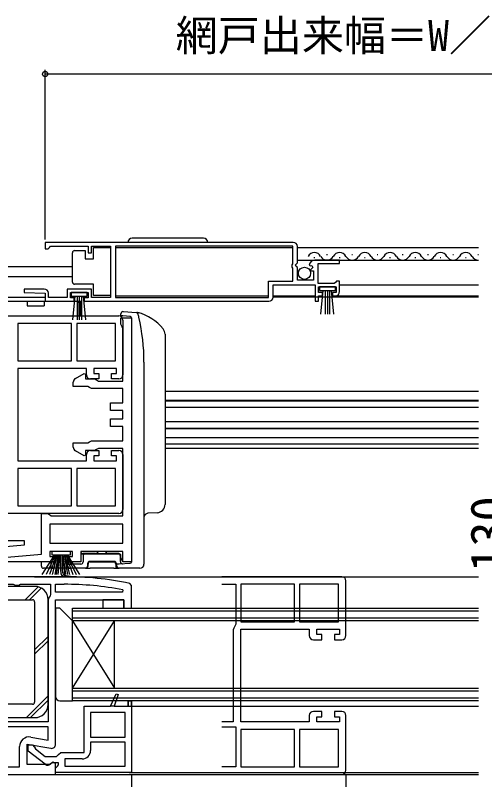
# Model space of a CAD drawing. Units: millimetres, scale not verified. Extents: x -525 to 525, y -783 to 779.
# Drawn here: x 11.4 to 123, y -575.8 to -394.1 of the extents above; entities that cross this region are included whole.
import ezdxf
from ezdxf.enums import TextEntityAlignment as Align

# ---------------------------------------------------------------- set-up
doc = ezdxf.new("R2010")
doc.units = ezdxf.units.MM
doc.header["$LTSCALE"] = 4
for name, color, linetype in [('0-2_YKK_11', 7, 'Continuous'), ('0-3_YKK_11E', 7, 'Continuous'), ('0-4_YKK_12', 2, 'Continuous'), ('0-5_YKK_13', 4, 'Continuous'), ('0-7_YKK_D', 6, 'Continuous')]:
    doc.layers.add(name, color=color, linetype=linetype)
doc.styles.add('ＭＳ ゴシック', font='')
doc.styles.get('ＭＳ ゴシック').set_extended_font_data('MS Gothic')

msp = doc.modelspace()

# ---------------------------------------------------------------- linework, layer by layer
at = {"layer": '0-2_YKK_11'}
for p, q in [((-23, -465.5), (36, -465.5)), ((37, -466.5), (37, -479.5)), ((37, -498.5), (37, -511.5)), ((23, -527.5), (-36, -527.5)), ((36.95, -530.605), (36.894, -531.2)), ((19.2, -533.5), (19.2, -562))]:
    msp.add_line(p, q, dxfattribs=at)
for points in [[(77.5, -448.05), (18.5, -448.05), (18.5, -449.55), (19.2, -449.55), (19.5, -449.25), (19.8, -448.95), (28.7, -448.95), (28.7, -450.55), (29.5, -450.55), (29.5, -448.95), (34, -448.95), (34, -461.15), (29.5, -461.15), (29.5, -459.15), (23.7, -459.15), (23.7, -461.15), (19.3, -461.15), (19.3, -460.15)], [(81.301, -453.432), (81.552, -453.643), (81.871, -453.558), (82.141, -454.026), (81.576, -454.591), (81.683, -454.85), (82.3, -454.85), (82.3, -457.05), (78.5, -457.05), (78.5, -454.05), (78.2, -453.75), (78.047, -453.421), (78.5, -452.881), (78.5, -449.05)], [(88.5, -459.75), (88.5, -457.25), (87.8, -457.25), (87.5, -457.55), (87.2, -457.85), (83.4, -457.85), (83.4, -453.05), (88.5, -453.05), (88.5, -452.25), (82.596, -452.25)], [(18.3, -459.15), (13.509, -459.15), (13.492, -459.933), (18.5, -460.15), (18.5, -462.05), (25.4, -462.05), (25.4, -461.25), (24.5, -461.25), (24.5, -459.95), (28.7, -459.95), (28.7, -461.25), (27.8, -461.25), (27.8, -462.05), (71.7, -462.05)], [(72.7, -461.05), (72.7, -458.15), (82.7, -458.15), (82.7, -462.05), (83.5, -462.05), (83.5, -460.75), (84.4, -460.75), (84.4, -459.95), (83.5, -459.95), (83.5, -458.65), (87.7, -458.65), (87.7, -459.95), (86.8, -459.95), (86.8, -460.75), (87.5, -460.75)], [(39, -466), (39, -524), (37, -524), (37, -521.5), (27, -521.5), (27, -524), (23.8, -524), (23.8, -522.7), (25, -522.7), (25, -521.5), (19.6, -521.5), (19.6, -522.7), (20.8, -522.7), (20.8, -524), (7.622, -524)], [(25.7, -480.416), (27.8, -479.204), (28.1, -479.377), (28.1, -480.5), (30.3, -480.5), (30.733, -480.75), (31.166, -481), (37, -481), (37, -468.366), (36.75, -467.933), (36.5, -467.5), (36.5, -466), (39, -466)], [(28.3, -479.5), (28.3, -478), (12, -478), (12, -500), (28.3, -500), (28.3, -498.5)], [(36, -480.5), (34.3, -480.5), (34.3, -479.2), (35.5, -479.2), (35.5, -478), (30.1, -478), (30.1, -479.2), (31.3, -479.2), (31.3, -480.5), (29.3, -480.5)], [(25.2, -496.718), (25.2, -495.7), (28.634, -495.7), (29.067, -495.45), (29.5, -495.2), (37, -495.2), (37, -491.8), (34, -491.8), (34, -490), (37, -490), (37, -488), (34, -488), (34, -486.2), (37, -486.2), (37, -482.8), (29.5, -482.8), (29.067, -482.55), (28.634, -482.3), (25.2, -482.3), (25.2, -481.282)], [(7.58, -523.044), (17.6, -522.167), (17.6, -512.5), (19.1, -512.5), (19.533, -512.75), (19.966, -513), (37, -513), (37, -497), (31.166, -497), (30.733, -497.25), (30.3, -497.5), (28.1, -497.5), (28.1, -498.623), (27.8, -498.796), (25.7, -497.584)], [(29.3, -497.5), (31.3, -497.5), (31.3, -498.8), (30.1, -498.8), (30.1, -500), (35.5, -500), (35.5, -498.8), (34.3, -498.8), (34.3, -497.5), (36, -497.5)], [(36, -512.5), (-21, -512.5), (-21, -509.877), (-20.424, -509.558), (-19.556, -510.1), (-14.2, -510.1), (-14.2, -505.293), (-19.826, -506.285)], [(3.6, -520.833), (13.62, -519.956), (13.578, -519), (1.6, -519)], [(-10.693, -539.077), (-10.8, -538.768), (-10.8, -529.3), (-3.666, -529.3), (-3.233, -529.55), (-2.367, -529.55), (-1.934, -529.3), (10.934, -529.3), (11.367, -529.55), (12.233, -529.55), (12.666, -529.3), (19.8, -529.3), (19.8, -531.768), (19.693, -532.077)], [(21, -567.3), (21, -533), (37.2, -533), (37.2, -535), (39, -535), (39, -529.587), (38.601, -529.097)], [(36.894, -531.2), (21, -531.2), (21, -529.3), (23, -529.3)], [(19.2, -562), (-10.2, -562), (-10.2, -540.5)], [(18.48, -572.088), (14.5, -568.978), (14.5, -567.5), (15.5, -567.5), (16, -568.001), (16.192, -568.397), (18.5, -570.2), (21.205, -570.2), (21.703, -569.75), (22.2, -569.3), (27.8, -569.3), (27.8, -558.3), (34, -558.3), (35.384, -555.333), (35.845, -555.52), (34.883, -558.3), (38.2, -558.3), (38.2, -557), (39, -557), (39, -574)], [(19.2, -563.2), (-10.8, -563.2), (-10.8, -572.7), (12.4, -572.7), (12.4, -567.889)], [(15.1, -565.624), (19.2, -566.347), (19.2, -563.2)], [(-36, -574.5), (21, -574.5), (21, -571.877), (20.424, -571.558), (19.557, -572.1), (14.2, -572.1), (14.2, -567.293), (19.827, -568.285)], [(23.2, -572.5), (37.5, -572.5), (37.5, -566.8), (29.3, -566.8), (29.3, -568.8)], [(39, -574), (21, -574), (21, -573), (21.438, -572.504), (21.7, -572.206), (21.7, -571.7), (20.296, -571.7), (19.896, -571.9)], [(27.3, -570.8), (23.2, -570.8), (23.2, -572.5)]]:
    msp.add_lwpolyline(points, dxfattribs=at)
for points in [[(77.4, -448.95), (35.2, -448.95), (35.2, -461.15), (71.6, -461.15), (71.6, -457.25), (77.4, -457.25), (77.4, -454.15), (77.2, -453.95), (77.2, -453.35), (77.4, -453.15)], [(24.8, -467.3), (12, -467.3), (12, -476.2), (24.8, -476.2)], [(35.2, -467.3), (26, -467.3), (26, -476.2), (35.2, -476.2)], [(24.8, -501.8), (12, -501.8), (12, -510.7), (24.8, -510.7)], [(26, -510.7), (35.2, -510.7), (35.2, -501.8), (26, -501.8)], [(37, -515), (19.6, -515), (19.6, -519.5), (37, -519.5)], [(34, -558.3), (35.384, -555.333), (35.845, -555.52), (34.883, -558.3)], [(38.2, -557), (38.2, -558.3), (39, -558.3), (39, -557)], [(37.5, -559.8), (29.3, -559.8), (29.3, -565.6), (37.5, -565.6)]]:
    msp.add_lwpolyline(points, close=True, dxfattribs=at)
for centre, radius, start, end in [((77.5, -449.05), 1, 0.00001, 89.99999), ((82.596, -453.55), 1.3, 89.99998, 174.7841), ((18.3, -460.15), 1, 0.00001, 89.99999), ((71.7, -461.05), 1, 270.00001, 359.99999), ((87.5, -459.75), 1, 270.00001, 359.99999), ((36, -466.5), 1, 0.00001, 89.99999), ((29.3, -479.5), 1, 180.00001, 269.99999), ((36, -479.5), 1, 270.00001, 359.99999), ((26.2, -481.282), 1, 120, 180.00003), ((26.2, -496.718), 1, 179.99997, 240), ((29.3, -498.5), 1, 90.00001, 179.99999), ((36, -498.5), 1, 0.00001, 89.99999), ((36, -511.5), 1, 270.00001, 359.99999), ((23, -604.5), 77, 78.31011, 90), ((23, -604.5), 75.2, 79.30948, 90.00001), ((21.5, -533.5), 2.3, 141.7868, 180), ((14.7, -567.889), 2.3, 80.00001, 179.99999), ((20, -567.3), 1, 260.00002, 0), ((27.3, -568.8), 2, 270.00001, 359.99999), ((19.096, -571.3), 1, 232.00002, 323.13011)]:
    msp.add_arc(centre, radius, start, end, dxfattribs=at)
at = {"layer": '0-3_YKK_11E'}
for p, q in [((89, -527.503), (60.5, -527.503)), ((90, -541.503), (90, -528.503)), ((90, -573.503), (90, -560.503)), ((60.5, -574.503), (89, -574.503))]:
    msp.add_line(p, q, dxfattribs=at)
for points in [[(60.5, -529.303), (63.8, -529.303), (63.8, -538.771), (63.693, -539.081)], [(63.2, -540.503), (63.2, -562.003), (60.5, -562.003)], [(81.3, -560.503), (81.3, -562.003), (65, -562.003), (65, -540.003), (81.3, -540.003), (81.3, -541.503)], [(82.3, -542.503), (84.3, -542.503), (84.3, -541.203), (83.1, -541.203), (83.1, -540.003), (88.5, -540.003), (88.5, -541.203), (87.3, -541.203), (87.3, -542.503), (89, -542.503)], [(89, -559.503), (87.3, -559.503), (87.3, -560.803), (88.5, -560.803), (88.5, -562.003), (83.1, -562.003), (83.1, -560.803), (84.3, -560.803), (84.3, -559.503), (82.3, -559.503)], [(60.5, -563.203), (63.8, -563.203), (63.8, -572.703), (60.5, -572.703)]]:
    msp.add_lwpolyline(points, dxfattribs=at)
for points in [[(77.8, -529.303), (65, -529.303), (65, -538.203), (77.8, -538.203)], [(88.2, -529.303), (79, -529.303), (79, -538.203), (88.2, -538.203)], [(65, -572.703), (77.8, -572.703), (77.8, -563.803), (65, -563.803)], [(79, -572.703), (88.2, -572.703), (88.2, -563.803), (79, -563.803)]]:
    msp.add_lwpolyline(points, close=True, dxfattribs=at)
for centre, radius, start, end in [((89, -528.503), 1, 360, 90), ((65.5, -540.503), 2.3, 141.78679, 180), ((82.3, -541.503), 1, 180, 270), ((89, -541.503), 1, 270, 360), ((82.3, -560.503), 1, 90, 180), ((89, -560.503), 1, 0, 90), ((89, -573.503), 1, 270, 0)]:
    msp.add_arc(centre, radius, start, end, dxfattribs=at)
at = {"layer": '0-4_YKK_12'}
for p, q in [((35.2, -449.25), (77.4, -449.25)), ((78.5, -449.25), (121.5, -449.25)), ((78.5, -452.25), (121.5, -452.25)), ((82.6, -451.75), (82.4, -451.75)), ((85.6, -450.99), (85.4, -450.99)), ((88.6, -451.75), (88.4, -451.75)), ((91.6, -450.99), (91.4, -450.99)), ((94.6, -451.75), (94.4, -451.75)), ((97.6, -450.99), (97.4, -450.99)), ((100.6, -451.75), (100.4, -451.75)), ((103.6, -450.99), (103.4, -450.99)), ((106.6, -451.75), (106.4, -451.75)), ((109.6, -450.99), (109.4, -450.99)), ((112.6, -451.75), (112.4, -451.75)), ((115.6, -450.99), (115.4, -450.99)), ((118.6, -451.75), (118.4, -451.75)), ((121.5, -450.99), (121.4, -450.99)), ((-117, -453.8), (25, -453.8)), ((-117, -456.2), (25, -456.2)), ((88.5, -458.15), (121.5, -458.15)), ((-117, -461.1), (18.5, -461.1)), ((35.2, -460.75), (71.6, -460.75)), ((72.7, -460.75), (82.7, -460.75)), ((87.5, -460.75), (121.5, -460.75)), ((121.5, -483.5), (47, -483.5)), ((121.5, -485.6), (47, -485.6)), ((121.5, -485.75), (47, -485.75)), ((121.5, -487.3), (47, -487.3)), ((121.5, -490.7), (47, -490.7)), ((121.5, -492.25), (47, -492.25)), ((121.5, -492.4), (47, -492.4)), ((121.5, -494.5), (47, -494.5)), ((121.5, -496), (47, -496)), ((121.5, -497), (47, -497)), ((16, -527.5), (121.5, -527.5)), ((25, -557), (25, -535)), ((25, -535), (121.5, -535)), ((121.5, -535.7), (25, -535.7)), ((25, -537.3), (121.5, -537.3)), ((121.5, -538), (25, -538)), ((25, -554), (35, -538)), ((25, -554), (121.5, -554)), ((121.5, -554.7), (25, -554.7)), ((25, -556.3), (121.5, -556.3)), ((121.5, -557), (25, -557)), ((39, -558.3), (121.5, -558.3)), ((38.5, -574), (121.5, -574)), ((10.2, -574.5), (121.5, -574.5))]:
    msp.add_line(p, q, dxfattribs=at)
for points in [[(121.5, -461.1), (82.7, -461.1), (72.7, -461.1)], [(25, -538), (35, -554), (35, -538)]]:
    msp.add_lwpolyline(points, dxfattribs=at)
for centre, start, end in [((82.5, -452.208), 29.20254, 150.79746), ((88.5, -452.208), 29.20254, 150.79746), ((94.5, -452.208), 29.20254, 150.79746), ((100.5, -452.208), 29.20254, 150.79746), ((106.5, -452.208), 29.20254, 150.79746), ((112.5, -452.208), 29.20254, 150.79746), ((118.5, -452.208), 29.20254, 150.79746), ((85.5, -450.532), 209.20254, 330.79746), ((91.5, -450.532), 209.20254, 330.79746), ((97.5, -450.532), 209.20254, 330.79746), ((103.5, -450.532), 209.20254, 330.79746), ((109.5, -450.532), 209.20254, 330.79746), ((115.5, -450.532), 209.20254, 330.79746), ((121.5, -450.532), 209.20254, 270)]:
    msp.add_arc(centre, 1.718, start, end, dxfattribs=at)
at = {"layer": '0-5_YKK_13'}
for p, q in [((56.153, -447.05), (39.153, -447.05)), ((25, -451), (25, -450.5)), ((25.5, -450), (28, -450)), ((28, -450), (28, -452)), ((25, -457), (25, -451)), ((28, -452), (30, -452)), ((25, -457.5), (25, -457)), ((30, -458), (25.5, -458)), ((84.064, -465.127), (84.6, -459.5)), ((85.1, -459.5), (85.1, -465.15)), ((85.6, -459.5), (85.6, -465.15)), ((86.1, -459.5), (86.1, -465.15)), ((87.136, -465.127), (86.6, -459.5)), ((25.067, -466.427), (25.603, -460.8)), ((26.103, -460.8), (26.103, -466.45)), ((26.603, -460.8), (26.603, -466.45)), ((27.103, -460.8), (27.103, -466.45)), ((28.139, -466.427), (27.603, -460.8)), ((27, -462.1), (-27, -462.1)), ((14.25, -462.1), (14.25, -463.1)), ((14.25, -463.1), (18.25, -463.1)), ((18.25, -462.1), (18.25, -463.1)), ((26.5, -462.4), (26.5, -465.5)), ((27, -465.5), (27, -462.1)), ((36.5, -465.5), (36.5, -465)), ((37, -464.5), (37.1, -464.5)), ((37.1, -464.5), (40.136, -464.686)), ((40.136, -464.686), (40.451, -464.705)), ((37, -465.544), (36.5, -465.5)), ((36.5, -465.5), (36.5, -465.634)), ((38.726, -465.695), (37, -465.544)), ((39, -465.994), (39, -524.021)), ((47, -469.869), (47, -510.313)), ((42, -476.5), (42, -524.5)), ((45.122, -512.309), (42.939, -512.443)), ((17.829, -527), (20.8, -522.3)), ((21, -522.3), (18.742, -527)), ((21.2, -522.3), (19.536, -527)), ((20.212, -527), (21.4, -522.3)), ((21.6, -522.3), (20.768, -527)), ((21.206, -527), (21.8, -522.3)), ((22, -522.3), (21.525, -527)), ((22.6, -522.3), (23.076, -527)), ((23.395, -527), (22.8, -522.3)), ((23, -522.3), (23.832, -527)), ((24.389, -527), (23.2, -522.3)), ((23.4, -522.3), (25.064, -527)), ((23.6, -522.3), (25.859, -527)), ((26.772, -527), (23.8, -522.3)), ((27.405, -522.095), (28, -522.095)), ((30.5, -522), (27.5, -522)), ((27.5, -522.621), (27.5, -522.595)), ((27.5, -522.621), (27.5, -524)), ((35.879, -522.121), (28, -522.121)), ((33.405, -522.095), (30.595, -522.095)), ((31, -521.5), (31.095, -521.595)), ((32.905, -521.5), (32.905, -521.595)), ((36, -522), (33.5, -522)), ((36.379, -523.917), (36.379, -522.621)), ((36.405, -523.915), (36.405, -523.095)), ((36.5, -523), (36.5, -522.5)), ((17.6, -525), (17.6, -524)), ((19.896, -525), (19.896, -524.087)), ((20.716, -523.777), (20.716, -525)), ((20.8, -525), (20.8, -523.5)), ((23.8, -523.2), (23.8, -523.2)), ((23.8, -523.5), (23.8, -525)), ((23.884, -524.5), (23.884, -523.777)), ((23.921, -524.5), (23.884, -524.5)), ((24.705, -524.087), (24.705, -524.5)), ((27, -524.5), (24.921, -524.5)), ((28.581, -524.381), (28.581, -525)), ((28.698, -525), (28.698, -524.497)), ((34.919, -523.881), (29.081, -523.881)), ((29.198, -523.997), (34.803, -523.997)), ((35.303, -524.497), (35.303, -525)), ((35.581, -524.485), (35.42, -524.494)), ((36.081, -524.459), (38.716, -524.321)), ((36.905, -523.595), (37.009, -523.595)), ((19.514, -525.5), (18.1, -525.5)), ((20.217, -525.5), (19.514, -525.5)), ((20.3, -525.5), (20.217, -525.5)), ((24.3, -525.5), (20.3, -525.5)), ((24.421, -525.5), (24.3, -525.5)), ((24.921, -525.5), (24.421, -525.5)), ((28.081, -525.5), (24.921, -525.5)), ((28.198, -525.5), (28.081, -525.5)), ((28.198, -525.5), (29.198, -525.5)), ((34.803, -525.5), (29.198, -525.5)), ((34.803, -525.5), (35.803, -525.5)), ((36.081, -525.5), (35.803, -525.5)), ((40.293, -525.5), (36.081, -525.5)), ((41, -525.5), (40.293, -525.5)), ((13.77, -533), (16.854, -529.916)), ((14.77, -533), (17.563, -530.207)), ((16, -533.5), (16, -557.3)), ((19.2, -557.8), (19.2, -533)), ((25, -538), (22, -535)), ((16, -544.912), (19.2, -541.712)), ((16, -545.912), (19.2, -542.712)), ((14.054, -561), (19.2, -555.854)), ((15.054, -561), (19.2, -556.854))]:
    msp.add_line(p, q, dxfattribs=at)
for points in [[(30, -452), (30, -449.3), (34, -449.3), (34, -460.7)], [(34, -460.7), (30, -460.7), (30, -458)], [(22.1, -522.3), (22.103, -523.671), (22.113, -524.738), (22.132, -525.541), (22.162, -526.124), (22.204, -526.527), (22.26, -526.794), (22.422, -527.081), (22.68, -527.264), (23.143, -527.397), (23.49, -527.444), (23.936, -527.477), (24.496, -527.495), (25.186, -527.5)], [(22.5, -522.3), (22.504, -523.667), (22.516, -524.722), (22.539, -525.509), (22.575, -526.071), (22.627, -526.453), (22.695, -526.697), (22.89, -526.95), (23.195, -527.119), (23.703, -527.263), (24.069, -527.324), (24.526, -527.379), (25.089, -527.427), (25.773, -527.468)], [(23.921, -525), (23.921, -524.5), (24.921, -524.5)], [(35.42, -524.494), (35.419, -524.384), (35.419, -524.381)], [(35.581, -525), (35.581, -524.485), (36.081, -524.459)], [(16, -529.8), (-9.2, -529.8), (-9.2, -533), (15.5, -533)], [(22, -535), (21, -535), (21, -556)], [(22, -557), (25, -557), (25, -538)], [(15.5, -557.8), (-9.2, -557.8), (-9.2, -561), (16, -561)]]:
    msp.add_lwpolyline(points, dxfattribs=at)
for points in [[(83.7, -459.5), (87.5, -459.5), (87.5, -458.65), (83.7, -458.65)], [(24.703, -460.8), (28.503, -460.8), (28.503, -459.95), (24.703, -459.95)], [(20.05, -521.5), (20.05, -522.3), (24.55, -522.3), (24.55, -521.5)], [(32.2, -533), (32.2, -535), (37.2, -535), (37.2, -533)]]:
    msp.add_lwpolyline(points, close=True, dxfattribs=at)
msp.add_circle((80.148, -455.4), 1.45, dxfattribs=at)
for centre, radius, start, end in [((39.153, -448.05), 1, 90, 180), ((56.153, -448.05), 1, 0, 90), ((25.5, -450.5), 0.5, 90, 179.99999), ((25.5, -457.5), 0.5, 180.00005, 270), ((37, -465), 0.5, 90, 180), ((40.106, -465.185), 0.5, 14.05259, 86.5), ((40.421, -465.204), 0.5, 75.19502, 86.5), ((37.61, -475.839), 11.5, 38.92993, 75.19502), ((-5.101, -476.5), 47.101, 13.0694, 14.05259), ((38.7, -465.994), 0.3, 0, 85), ((-5.101, -476.5), 47.101, 0, 13.0694), ((45, -469.869), 2, 0, 38.92993), ((45, -510.313), 2, 273.5, 0), ((43, -513.441), 1, 93.5, 180), ((28, -522.595), 0.5, 90, 180), ((28, -522.621), 0.5, 90, 180), ((18.1, -525), 0.5, 180, 270), ((20.3, -525), 0.5, 270, 0), ((24.3, -525), 0.5, 180, 270), ((24.421, -525), 0.5, 179.99961, 269.99961), ((27, -524), 0.5, 270, 0), ((28.081, -525), 0.5, 270.00039, 0.00039), ((28.198, -525), 0.5, 270.00039, 0.00039), ((29.198, -524.497), 0.5, 90.00184, 179.99816), ((34.803, -524.497), 0.5, 0.00184, 89.99816), ((35.803, -525), 0.5, 179.99961, 269.99961), ((36.081, -525), 0.5, 179.99961, 269.99961), ((36.879, -523.917), 0.5, 180.00008, 273), ((36.905, -523.915), 0.5, 180.00008, 273), ((38.7, -524.021), 0.3, 273, 0), ((41, -524.5), 1, 270, 0), ((16, -533), 3.2, 0, 90), ((15.5, -533.5), 0.5, 0, 90), ((15.5, -557.3), 0.5, 270, 0), ((22, -556), 1, 180, 270), ((16, -557.8), 3.2, 270, 0)]:
    msp.add_arc(centre, radius, start, end, dxfattribs=at)
for centre, major_axis, ratio, start_param, end_param in [((26.49, -462.4), (0, 0.3), 0.033333, 4.712389, 6.2831853), ((27.405, -521.595), (0.354, 0.354), 0.999973, 3.0162499, 3.9269771), ((27.5, -521.5), (0.354, 0.354), 0.999973, 2.8797954, 3.9269771), ((30.5, -521.5), (-0.354, 0.354), 0.999973, 2.3562082, 3.9269771), ((30.595, -521.595), (-0.354, 0.354), 0.999973, 2.3562082, 3.9269771), ((33.405, -521.595), (0.354, 0.354), 0.999973, 2.3562082, 3.9269771), ((33.5, -521.5), (0.354, 0.354), 0.999973, 2.3562082, 3.9269771), ((35.879, -522.621), (0.354, 0.354), 0.999973, 5.4978009, 7.0685698), ((36, -522.5), (0.354, 0.354), 0.999973, 5.4978009, 7.0685698), ((36.905, -523.095), (0.354, 0.354), 0.999973, 2.3562082, 3.9269771), ((37, -523), (0.354, 0.354), 0.999973, 2.3562082, 3.9269771), ((19.514, -525), (0, 0.5), 0.763176, 3.1415927, 4.712389), ((19.377, -524.123), (-0.379, -0.379), 0.932635, 2.3910372, 2.5606103), ((20.217, -525), (0, 0.5), 0.999297, 3.1415927, 4.712389), ((25.223, -524.123), (0.379, -0.379), 0.932635, 3.722575, 3.8921481), ((29.081, -524.381), (0.354, -0.354), 0.999918, 2.3562082, 3.9269771), ((34.919, -524.381), (0.354, 0.354), 0.999918, 5.4978009, 7.0685698)]:
    msp.add_ellipse(centre, major_axis=major_axis, ratio=ratio, start_param=start_param, end_param=end_param, dxfattribs=at)
at = {"layer": '0-7_YKK_D'}
for p, q in [((18.5, -447.35), (18.5, -407.05)), ((227.5, -408.05), (18.5, -408.05)), ((39, -574.5), (39, -711.8)), ((90, -574.503), (90, -691.8))]:
    msp.add_line(p, q, dxfattribs=at)
msp.add_circle((18.5, -408.05), 0.637, dxfattribs=at)

# ---------------------------------------------------------------- texts
at = {"layer": '0-7_YKK_D', "style": 'ＭＳ ゴシック'}
msp.add_text('網戸出来幅＝W／2－51', height=7.331, dxfattribs=at).set_placement((49.534, -404.743), align=Align.BOTTOM_LEFT)
msp.add_text('130', height=8.798, rotation=90, dxfattribs=at).set_placement((131, -526.349), align=Align.BOTTOM_LEFT)

doc.saveas('drawing.dxf')
